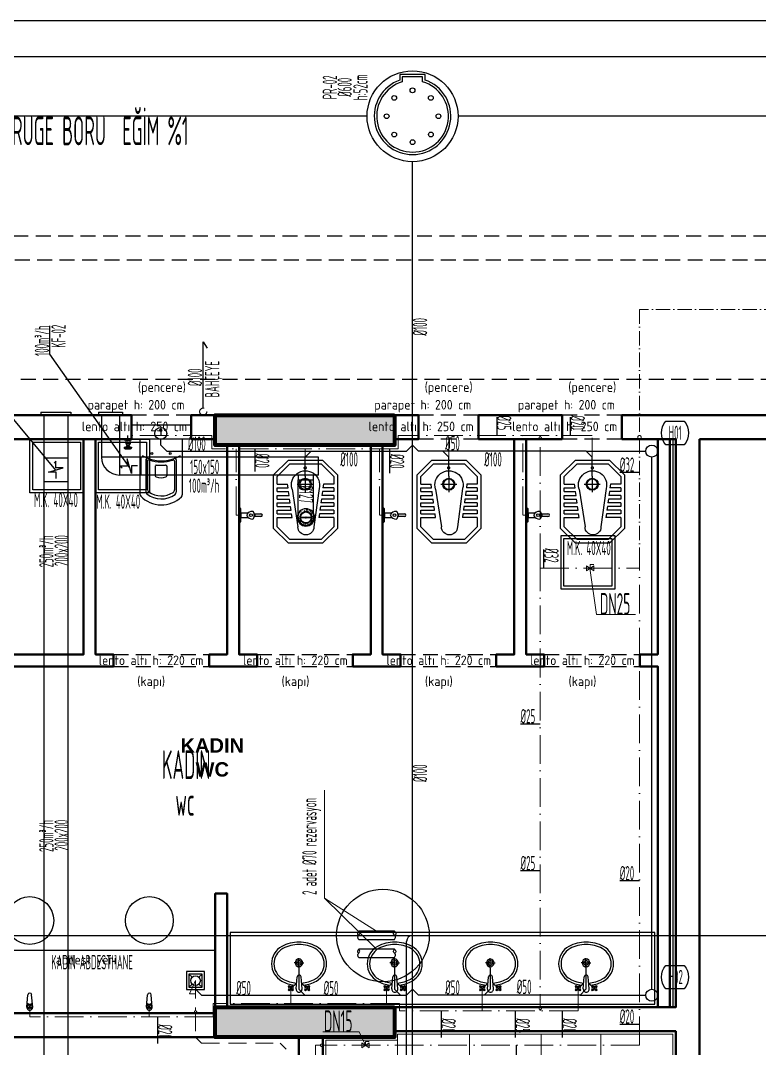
# Model space of a CAD drawing. Header units: centimetres. Extents: x 31 to 22766, y 238 to 3306.
# Drawn here: x 1474 to 2092, y 1743 to 2602 of the extents above; entities that cross this region are included whole.
import ezdxf
from ezdxf.enums import TextEntityAlignment as Align
from ezdxf.xclip import XClip

# ---------------------------------------------------------------- set-up
doc = ezdxf.new("R2010")
doc.units = ezdxf.units.CM
doc.header["$XCLIPFRAME"] = 0
for name, pattern in [('ACAD_ISO07W100', [3, 0, -3]), ('ACAD_ISO10W100', [18, 12, -3, 0, -3]), ('DASHED', [0.75, 0.5, -0.25]), ('DOT', [0.25, 0, -0.25]), ('HIDDEN', [0.375, 0.25, -0.125])]:
    doc.linetypes.add(name, pattern=pattern)
for name, color, linetype, lineweight in [('00_BORDA_BETONARME', 5, 'Continuous', 70), ('00_BORDA_DUVAR', 8, 'Continuous', 40), ('00_BORDA_SIVA', 5, 'Continuous', 25), ('00_BORDA_TARAMA', 5, 'Continuous', 9), ('00_BORDA_TEFRIS', 8, 'Continuous', 13), ('M-HAP-DATA', 42, 'Continuous', 0), ('M-HVAC-VRF DRENAJ HATTI', 6, 'DASHED', 5), ('M-ST-SOGUK SU', 5, 'Continuous', 0), ('M-ST-VANA', 8, 'Continuous', 0), ('MAHAL ADI', 8, 'Continuous', 0), ('TEFRİŞ', 8, 'Continuous', 9), ('YAZI1', 8, 'Continuous', 5)]:
    doc.layers.add(name, color=color, linetype=linetype, lineweight=lineweight)
for name, color, linetype in [('izdüşüm', 8, 'ACAD_ISO07W100'), ('M-HVAC EMİŞ', 6, 'Continuous'), ('M-HVAC-FLEXS', 2, 'ZIGZAG'), ('M-HVAC-G.A', 6, 'Continuous'), ('M-ST-PİSSU', 8, 'Continuous'), ('M-ST-PİSSU HAVALIK', 3, 'HAVALIK'), ('M-ST-PİSSU YAZI', 7, 'Continuous'), ('M-ST-TEFRİŞ', 8, 'Continuous'), ('M-ST-TEMİZ SU YAZI', 7, 'Continuous'), ('M-ST-YAĞMUR SUYU', 6, 'RAINWATER'), ('M-VRF-BORU', 3, 'Continuous'), ('M-ÇERÇEVE-YAZI', 7, 'Continuous'), ('NBL_DO_03_Mineral Yünü', 8, '149-AD-DD-00-M-A-02-01_LAYOUT$0$BATTING')]:
    doc.layers.add(name, color=color, linetype=linetype)
doc.styles.add('DIMDIS', font='GENISO.shx', dxfattribs={"width": 0.5, "height": 16})
doc.styles.add('MENFEZ', font='GENISO.shx')
doc.styles.add('SANSSERIF', font='geniso.shx')
doc.styles.add('ST', font='geniso.shx', dxfattribs={"width": 0.85, "height": 125})
doc.styles.get("Standard").update_dxf_attribs({"font": 'GENISO.shx'})
doc.styles.add('style1', font='GENISO.shx', dxfattribs={"height": 80})
doc.styles.add('YAZI', font='geniso.shx')
doc.linetypes.add('149-AD-DD-00-M-A-02-01_LAYOUT$0$BATTING', pattern='A,0.0001,-0.1,[134,ltypeshp.shx,S=0.1,R=0,X=-0.1,Y=0],-0.2,[134,ltypeshp.shx,S=0.1,R=180,X=0.1,Y=0],-0.1', length=0.4001)
doc.linetypes.add('HAVALIK', pattern='A,16,-0.2,["H",Standard,S=1,R=0,X=-0.1,Y=-0.5],-0.9', length=17.1)
doc.linetypes.add('RAINWATER', pattern='A,6,-0.4,[") )",Standard,S=1,R=0,X=-0.1,Y=-0.5],-1.1', length=7.5)
doc.linetypes.add('WASTEWATER', pattern='A,6,-0.4,[")",Standard,S=1,R=0,X=-0.1,Y=-0.375],-0.2', length=6.6)
doc.linetypes.add('ZIGZAG', pattern='A,0.0001,-0.2,[131,ltypeshp.shx,S=0.2,R=0,X=-0.2,Y=0],-0.4,[131,ltypeshp.shx,S=0.2,R=180,X=0.2,Y=0],-0.2', length=0.8001)

# ---------------------------------------------------------------- blocks, each defined once
blk = doc.blocks.new('BETONARME PLANI')
at = {"layer": '00_BORDA_TARAMA'}
h = blk.add_hatch(dxfattribs=at)
h.set_pattern_fill('ANSI36', color=256)
h.set_pattern_definition([(45, (25862.2684, -18283.2323), (1.68379802, 6.1739261), [7.9375, -1.5875, 0, -1.5875])])
h.paths.add_polyline_path([(37985.64, 1232.62), (37985.64, 1202.62), (37925.64, 1202.62), (37925.64, 1232.62)])
h.paths.add_polyline_path([(37955.64, 902.62), (37985.64, 902.62), (37985.64, 842.62), (37955.64, 842.62)])
h.paths.add_polyline_path([(37985.64, 1792.62), (37985.64, 1762.62), (37925.64, 1762.62), (37925.64, 1792.62)])
h.paths.add_polyline_path([(37090.64, 842.62), (37130.64, 842.62), (37130.64, 882.62), (37090.64, 882.62)])
h.paths.add_polyline_path([(37985.64, 352.62), (37985.64, 322.62), (37925.64, 322.62), (37925.64, 352.62)])
h.paths.add_polyline_path([(37090.64, 1272.62), (37130.64, 1272.62), (37130.64, 1312.62), (37090.64, 1312.62)])
h.paths.add_polyline_path([(37555.64, 1302.62), (37585.64, 1302.62), (37585.64, 1202.62), (37555.64, 1202.62)])
h.paths.add_polyline_path([(37100.64, 382.62), (37130.64, 382.62), (37130.64, 322.62), (37100.64, 322.62)])
h.paths.add_polyline_path([(37130.64, 1752.62), (37130.64, 1792.62), (37100.64, 1792.62), (37100.64, 1752.62)])
h.paths.add_polyline_path([(37585.64, 352.62), (37585.64, 322.62), (37525.64, 322.62), (37525.64, 352.62)])
h.paths.add_polyline_path([(37585.64, 842.62), (37560.64, 842.62), (37560.64, 992.62), (37585.64, 992.62)])
h.paths.add_polyline_path([(36035.64, 382.62), (36065.64, 382.62), (36065.64, 322.62), (36035.64, 322.62)])
h.paths.add_polyline_path([(36645.64, 1792.62), (36675.64, 1792.62), (36675.64, 1732.62), (36645.64, 1732.62)])
h.paths.add_polyline_path([(35505.64, 382.62), (35535.64, 382.62), (35535.64, 322.62), (35505.64, 322.62)])
h.paths.add_polyline_path([(36065.64, 1792.62), (36065.64, 1767.62), (35915.64, 1767.62), (35915.64, 1792.62)])
h.paths.add_polyline_path([(37585.64, 1792.62), (37585.64, 1762.62), (37525.64, 1762.62), (37525.64, 1792.62)])
h.paths.add_polyline_path([(36645.64, 382.62), (36675.64, 382.62), (36675.64, 322.62), (36645.64, 322.62)])
h.paths.add_polyline_path([(36645.64, 902.62), (36675.64, 902.62), (36675.64, 842.62), (36645.64, 842.62)])
h.paths.add_polyline_path([(36065.64, 1297.62), (36065.64, 1272.62), (35915.64, 1272.62), (35915.64, 1297.62)])
h.paths.add_polyline_path([(35565.64, 1302.62), (35565.64, 1272.62), (35505.64, 1272.62), (35505.64, 1302.62)])
h.paths.add_polyline_path([(36035.64, 902.62), (36065.64, 902.62), (36065.64, 842.62), (36035.64, 842.62)])
h.paths.add_polyline_path([(35505.64, 902.62), (35535.64, 902.62), (35535.64, 842.62), (35505.64, 842.62)])
h.paths.add_polyline_path([(34925.64, 352.62), (34925.64, 322.62), (34865.64, 322.62), (34865.64, 352.62)])
h.paths.add_polyline_path([(34865.64, 992.62), (34890.64, 992.62), (34890.64, 842.62), (34865.64, 842.62)])
h.paths.add_polyline_path([(34925.64, 1792.62), (34925.64, 1762.62), (34865.64, 1762.62), (34865.64, 1792.62)])
h.paths.add_polyline_path([(34925.64, 1302.62), (34925.64, 1272.62), (34865.64, 1272.62), (34865.64, 1302.62)])
h.paths.add_polyline_path([(36645.64, 1332.62), (36675.64, 1332.62), (36675.64, 1272.62), (36645.64, 1272.62)])
h.paths.add_polyline_path([(35505.64, 1762.62), (35505.64, 1792.62), (35565.64, 1792.62), (35565.64, 1762.62)])
at = {"layer": '00_BORDA_BETONARME', "lineweight": 70, "ltscale": 3}
for points in [[(36065.64, 1792.62), (36065.64, 1767.62), (35915.64, 1767.62), (35915.64, 1792.62)], [(36065.64, 1297.62), (36065.64, 1272.62), (35915.64, 1272.62), (35915.64, 1297.62)]]:
    blk.add_lwpolyline(points, close=True, dxfattribs=at)
blk = doc.blocks.new('DUVAR PLANI')
at = {"layer": '00_BORDA_DUVAR', "lineweight": 40}
for p, q in [((36320.64, 5592.62), (36320.64, 6772.62)), ((35985.64, 5902.62), (35985.64, 6272.62)), ((36005.64, 6272.62), (36005.64, 5902.62))]:
    blk.add_line(p, q, dxfattribs=at)
for points in [[(35665.64, 6772.62), (35845.64, 6772.62), (35845.64, 6792.62), (35665.64, 6792.62)], [(36135.64, 6772.62), (36205.64, 6772.62), (36205.64, 6792.62), (36135.64, 6792.62)]]:
    blk.add_lwpolyline(points, close=True, dxfattribs=at)
for points in [[(35915.64, 6792.62), (35895.64, 6792.62), (35895.64, 6772.62), (35915.64, 6772.62)], [(36065.64, 6792.62), (36085.64, 6792.62), (36085.64, 6772.62), (36065.64, 6772.62)], [(36300.64, 6772.62), (36255.64, 6772.62), (36255.64, 6792.62), (36410.64, 6792.62), (36410.64, 6772.62), (36320.64, 6772.62)]]:
    blk.add_lwpolyline(points, dxfattribs=at)
at = {"layer": '00_BORDA_DUVAR'}
for points in [[(35815.64, 6772.62), (35815.64, 6592.62), (35830.64, 6592.62), (35830.64, 6582.62), (35675.64, 6582.62), (35675.64, 6592.62), (35805.64, 6592.62), (35805.64, 6772.62)], [(36175.64, 6772.62), (36175.64, 6592.62), (36190.64, 6592.62), (36190.64, 6582.62), (36150.64, 6582.62), (36150.64, 6592.62), (36165.64, 6592.62), (36165.64, 6772.62)], [(36285.64, 6297.62), (36285.64, 6582.62), (36270.64, 6582.62), (36270.64, 6592.62), (36285.64, 6592.62), (36285.64, 6772.62)], [(36295.64, 6297.62), (36295.64, 6772.62)], [(35935.64, 6767.62), (35935.64, 6592.62), (35950.64, 6592.62), (35950.64, 6582.62), (35910.64, 6582.62), (35910.64, 6592.62), (35925.64, 6592.62), (35925.64, 6767.62)], [(36055.64, 6767.62), (36055.64, 6592.62), (36070.64, 6592.62), (36070.64, 6582.62), (36030.64, 6582.62), (36030.64, 6592.62), (36045.64, 6592.62), (36045.64, 6767.62)], [(35915.64, 6297.62), (35915.64, 6392.62), (35925.64, 6392.62), (35925.64, 6297.62)], [(35915.64, 6292.62), (35675.64, 6292.62), (35675.64, 6272.62), (35915.64, 6272.62)]]:
    blk.add_lwpolyline(points, dxfattribs=at)
at = {"layer": '00_BORDA_DUVAR', "lineweight": 40, "extrusion": (1.81127e-16, 0, -1)}
for points in [[(-36065.64, 6297.62), (-36300.64, 6297.62), (-36300.64, 6772.62)], [(-36300.64, 5612.62), (-36300.64, 6277.62), (-36065.64, 6277.62)]]:
    blk.add_lwpolyline(points, dxfattribs=at)
at = {"layer": '00_BORDA_SIVA', "color": 251, "linetype": 'HIDDEN', "ltscale": 50}
for p, q in [((35895.64, 6792.62), (35845.64, 6792.62)), ((36135.64, 6792.62), (36085.64, 6792.62)), ((36255.64, 6792.62), (36205.64, 6792.62)), ((35895.64, 6772.62), (35845.64, 6772.62)), ((36135.64, 6772.62), (36085.64, 6772.62)), ((36255.64, 6772.62), (36205.64, 6772.62))]:
    blk.add_line(p, q, dxfattribs=at)
for points in [[(35830.64, 6592.62), (35910.64, 6592.62)], [(35950.64, 6592.62), (36030.64, 6592.62)], [(36070.64, 6592.62), (36150.64, 6592.62)], [(36190.64, 6592.62), (36270.64, 6592.62)], [(35830.64, 6582.62), (35910.64, 6582.62)], [(35950.64, 6582.62), (36030.64, 6582.62)], [(36070.64, 6582.62), (36150.64, 6582.62)], [(36190.64, 6582.62), (36270.64, 6582.62)]]:
    blk.add_lwpolyline(points, dxfattribs=at)
at = {"layer": 'NBL_DO_03_Mineral Yünü', "ltscale": 5}
blk.add_line((36298.14, 6772.62), (36298.14, 6297.62), dxfattribs=at)
at = {"layer": 'TEFRİŞ'}
blk.add_lwpolyline([(36068.14, 5905.12), (36008.14, 5905.12), (36008.14, 6270.12), (36068.14, 6270.12), (36068.14, 6275.12), (36298.14, 6275.12), (36298.14, 5905.12), (36238.14, 5905.12), (36238.14, 6215.12), (36068.14, 6215.12)], close=True, dxfattribs=at)
blk.add_blockref('BETONARME PLANI', (0, 5000))
blk = doc.blocks.new('TEFRIS PLANI')
at = {"layer": '00_BORDA_TEFRIS', "color": 2, "ltscale": 3}
blk.add_lwpolyline([(36283.14, 6295.12), (36283.14, 6355.12), (35928.14, 6355.12), (35928.14, 6295.12)], close=True, dxfattribs=at)
blk = doc.blocks.new('G$C9F7A6E88')
at = {"layer": 'TEFRİŞ'}
blk.add_lwpolyline([(-607.5, -4937.5), (-667.5, -4937.5), (-667.5, -4572.5), (-607.5, -4572.5), (-607.5, -4567.5), (-377.5, -4567.5), (-377.5, -4847.5), (-437.5, -4847.5), (-437.5, -4627.5), (-607.5, -4627.5)], close=True, dxfattribs=at)
for points in [[(-547.5, -4627.5), (-547.5, -4567.5)], [(-487.5, -4627.5), (-487.5, -4567.5)], [(-437.5, -4627.5), (-437.5, -4567.5)], [(-607.5, -4627.5), (-607.5, -4572.5)]]:
    blk.add_lwpolyline(points, dxfattribs=at)
blk = doc.blocks.new('M-ALATURKA')
at = {"layer": 'M-ST-TEFRİŞ', "color": 140}
for p, q in [((26977.56, 18166.9, 58.4), (26989.99, 18179.32, 58.4)), ((26989.99, 18179.32, 58.4), (27034.72, 18179.32, 58.4)), ((27034.72, 18179.32, 58.4), (27047.15, 18166.9, 58.4)), ((26977.56, 18138.32, 58.4), (26977.56, 18166.9, 58.4)), ((27047.15, 18166.9, 58.4), (27047.15, 18138.32, 58.4)), ((26989.99, 18125.9, 58.4), (26977.56, 18138.32, 58.4)), ((27047.15, 18138.32, 58.4), (27034.72, 18125.9, 58.4)), ((27034.72, 18125.9, 58.4), (26989.99, 18125.9, 58.4))]:
    blk.add_line(p, q, dxfattribs=at)
at = {"layer": 'M-ST-TEFRİŞ', "color": 50}
for p, q in [((26980.67, 18165.61, 58.4), (26991.28, 18176.22, 58.4)), ((26991.28, 18176.22, 58.4), (26997.72, 18176.22, 58.4)), ((26997.72, 18176.22, 58.4), (26997.72, 18167.6, 58.4)), ((27000.83, 18176.22, 58.4), (27003.93, 18176.22, 58.4)), ((27000.83, 18176.22, 58.4), (27000.83, 18167.18, 58.4)), ((27003.93, 18176.22, 58.4), (27003.93, 18166.76, 58.4)), ((27007.04, 18176.22, 58.4), (27010.15, 18176.22, 58.4)), ((27007.04, 18176.22, 58.4), (27007.04, 18166.34, 58.4)), ((27010.15, 18176.22, 58.4), (27010.15, 18165.92, 58.4)), ((27013.25, 18176.22, 58.4), (27016.36, 18176.22, 58.4)), ((27013.25, 18176.22, 58.4), (27013.25, 18165.5, 58.4)), ((27016.36, 18176.22, 58.4), (27016.36, 18165.09, 58.4)), ((27019.46, 18176.22, 58.4), (27022.57, 18176.22, 58.4)), ((27019.46, 18176.22, 58.4), (27019.46, 18164.67, 58.4)), ((27022.57, 18176.22, 58.4), (27022.57, 18164.25, 58.4)), ((27025.68, 18176.22, 58.4), (27033.43, 18176.22, 58.4)), ((27025.68, 18176.22, 58.4), (27025.68, 18163.83, 58.4)), ((27033.43, 18176.22, 58.4), (27044.04, 18165.61, 58.4)), ((26980.67, 18139.61, 58.4), (26980.67, 18165.61, 58.4)), ((26997.72, 18167.6, 58.4), (27000.83, 18167.18, 58.4)), ((27001.41, 18163.97, 58.4), (27033.5, 18159.64, 58.4)), ((27003.93, 18166.76, 58.4), (27007.04, 18166.34, 58.4)), ((27010.15, 18165.92, 58.4), (27013.25, 18165.5, 58.4)), ((27016.36, 18165.09, 58.4), (27019.46, 18164.67, 58.4)), ((27022.57, 18164.25, 58.4), (27025.68, 18163.83, 58.4)), ((27044.04, 18165.61, 58.4), (27044.04, 18139.61, 58.4)), ((26991.05, 18152.37, 58.4), (27004.4, 18152.36, 58.4)), ((26997.72, 18145.69, 58.4), (26997.72, 18159.04, 58.4)), ((27001.87, 18141.39, 58.4), (27033.5, 18146.32, 58.4)), ((26991.28, 18129, 58.4), (26980.67, 18139.61, 58.4)), ((27000.83, 18138.04, 58.4), (26997.72, 18137.62, 58.4)), ((26997.72, 18129, 58.4), (26997.72, 18137.62, 58.4)), ((27000.83, 18129, 58.4), (27000.83, 18138.04, 58.4)), ((27007.04, 18138.88, 58.4), (27003.93, 18138.46, 58.4)), ((27003.93, 18129, 58.4), (27003.93, 18138.46, 58.4)), ((27007.04, 18129, 58.4), (27007.04, 18138.88, 58.4)), ((27013.25, 18139.72, 58.4), (27010.15, 18139.3, 58.4)), ((27010.15, 18129, 58.4), (27010.15, 18139.3, 58.4)), ((27013.25, 18129, 58.4), (27013.25, 18139.72, 58.4)), ((27019.46, 18140.55, 58.4), (27016.36, 18140.13, 58.4)), ((27016.36, 18129, 58.4), (27016.36, 18140.13, 58.4)), ((27019.46, 18129, 58.4), (27019.46, 18140.55, 58.4)), ((27025.68, 18141.39, 58.4), (27022.57, 18140.97, 58.4)), ((27022.57, 18129, 58.4), (27022.57, 18140.97, 58.4)), ((27025.68, 18129, 58.4), (27025.68, 18141.39, 58.4)), ((27044.04, 18139.61, 58.4), (27033.43, 18129, 58.4)), ((26997.72, 18129, 58.4), (26991.28, 18129, 58.4)), ((27003.93, 18129, 58.4), (27000.83, 18129, 58.4)), ((27010.15, 18129, 58.4), (27007.04, 18129, 58.4)), ((27016.36, 18129, 58.4), (27013.25, 18129, 58.4)), ((27022.57, 18129, 58.4), (27019.46, 18129, 58.4)), ((27033.43, 18129, 58.4), (27025.68, 18129, 58.4))]:
    blk.add_line(p, q, dxfattribs=at)
at = {"layer": 'M-ST-TEFRİŞ', "color": 50, "lineweight": 18}
blk.add_circle((26997.72, 18152.37, 58.4), 4.25, dxfattribs=at)
at = {"layer": 'M-ST-TEFRİŞ', "color": 50, "extrusion": (0, 0, -1)}
for centre, major_axis, start_param, end_param in [((26998.28, 18152.61, 58.4), (8.33, 8.33), 2.04681, 5.765954), ((27033.5, 18152.98, 58.4), (4.71, 4.71), -0.785398, 2.356194)]:
    blk.add_ellipse(centre, major_axis=major_axis, ratio=1, start_param=start_param, end_param=end_param, dxfattribs=at)
blk = doc.blocks.new('LVBO')
at = {"layer": 'M-ST-TEFRİŞ', "color": 50}
for p, q in [((6128.03, 1564.85), (6128.03, 1572.8)), ((6128.03, 1568.87), (6123.99, 1568.87)), ((6128.03, 1568.87), (6132.07, 1568.87)), ((6125.77, 1546.99), (6126.61, 1557.24)), ((6130.64, 1546.99), (6129.79, 1557.24)), ((6123.15, 1549.53), (6119.55, 1545.94)), ((6123.15, 1545.94), (6119.55, 1549.53)), ((6136.78, 1545.94), (6133.18, 1549.53)), ((6136.78, 1549.53), (6133.18, 1545.94))]:
    blk.add_line(p, q, dxfattribs=at)
at = {"layer": 'M-ST-TEFRİŞ', "color": 140}
for p, q in [((6124.74, 1550.65), (6124.65, 1550.46)), ((6126.09, 1550.95), (6125.2, 1550.95)), ((6130.31, 1550.95), (6131.12, 1550.95)), ((6131.58, 1550.65), (6131.66, 1550.46))]:
    blk.add_line(p, q, dxfattribs=at)
at = {"layer": 'M-ST-TEFRİŞ', "color": 50}
for points in [[(6119.19, 1549.17), (6119.92, 1549.9)], [(6122.78, 1549.9), (6123.51, 1549.17)], [(6132.82, 1549.17), (6133.55, 1549.9)], [(6136.41, 1549.9), (6137.14, 1549.17)], [(6119.92, 1545.57), (6119.19, 1546.3)], [(6123.51, 1546.3), (6122.78, 1545.57)], [(6133.55, 1545.57), (6132.82, 1546.3)], [(6137.14, 1546.3), (6136.41, 1545.57)]]:
    blk.add_lwpolyline(points, dxfattribs=at)
at = {"layer": 'M-ST-TEFRİŞ', "color": 140}
for centre, radius, start, end in [((6121.66, 1568.06), 16.5, 118.7822, 180), ((6128.16, 1556.23), 30, 90, 118.7822), ((6128.16, 1556.23), 30, 61.2178, 90), ((6134.66, 1568.06), 16.5, 0, 61.2178), ((6121.66, 1568.06), 16.5, 180, 241.2178), ((6134.66, 1568.06), 16.5, 298.7822, 0), ((6128.16, 1579.89), 30, 241.2178, 262.28302), ((6124.2, 1550.66), 0.5, 262.28302, 336.57039), ((6125.2, 1550.45), 0.5, 90, 156.57039), ((6131.12, 1550.45), 0.5, 23.42961, 90), ((6132.12, 1550.66), 0.5, 203.42961, 277.71698), ((6128.16, 1579.89), 30, 277.71698, 298.7822)]:
    blk.add_arc(centre, radius, start, end, dxfattribs=at)
at = {"layer": 'M-ST-TEFRİŞ', "color": 50}
for centre, radius, start, end in [((6128.16, 1556.23), 28, 90, 118.7822), ((6128.16, 1556.23), 28, 61.2178, 90), ((6121.66, 1568.06), 14.5, 118.7822, 180), ((6134.66, 1568.06), 14.5, 0, 61.2178), ((6121.66, 1568.06), 14.5, 180, 241.2178), ((6128.03, 1568.87), 3.19, 90, 270), ((6128.03, 1568.87), 1.96, 90, 270), ((6128.03, 1568.87), 3.19, 270, 90), ((6128.03, 1568.87), 1.96, 270, 90), ((6134.66, 1568.06), 14.5, 298.7822, 0), ((6128.2, 1557.11), 1.6, 4.71404, 175.28596), ((6128.16, 1579.89), 28, 241.2178, 265.94526), ((6117.76, 1547.73), 2.03, 315, 45), ((6121.35, 1551.33), 2.03, 225, 315), ((6124.95, 1547.73), 2.03, 135, 225), ((6128.2, 1546.79), 2.44, 175.28596, 4.71404), ((6128.16, 1579.89), 28, 274.24314, 298.7822), ((6131.38, 1547.73), 2.03, 315, 45), ((6134.98, 1551.33), 2.03, 225, 315), ((6138.57, 1547.73), 2.03, 135, 225), ((6121.35, 1544.14), 2.03, 45, 135), ((6134.98, 1544.14), 2.03, 45, 135)]:
    blk.add_arc(centre, radius, start, end, dxfattribs=at)
blk = doc.blocks.new('tso suzgec')
at = {"layer": 'M-ST-TEFRİŞ', "color": 50, "linetype": 'Continuous'}
for p, q in [((6312.1, 1664.33), (6309.46, 1666.97)), ((6317.81, 1664.33), (6320.46, 1666.97)), ((6312.1, 1658.62), (6309.46, 1655.97)), ((6317.81, 1658.62), (6320.46, 1655.97))]:
    blk.add_line(p, q, dxfattribs=at)
at = {"layer": 'M-ST-TEFRİŞ', "color": 140, "linetype": 'Continuous'}
blk.add_lwpolyline([(6322.46, 1653.97), (6322.46, 1668.97), (6307.46, 1668.97), (6307.46, 1653.97), (6322.46, 1653.97)], dxfattribs=at)
at = {"layer": 'M-ST-TEFRİŞ', "color": 50, "linetype": 'Continuous'}
blk.add_lwpolyline([(6320.46, 1655.97), (6320.46, 1666.97), (6309.46, 1666.97), (6309.46, 1655.97)], close=True, dxfattribs=at)
blk.add_circle((6314.96, 1661.47), 4.04, dxfattribs=at)
blk = doc.blocks.new('RÖG')
at = {"layer": 'M-ST-TEFRİŞ', "color": 7, "elevation": 0.04}
blk.add_lwpolyline([(2575.82, 8905.63), (2575.82, 8900.91, 5.906199), (2596.9, 8900.97), (2596.9, 8905.65)], format="xyb", close=True, dxfattribs=at)
blk.add_lwpolyline([(2577.82, 8903.63), (2577.83, 8899.45), (2577.83, 8899.45, 6.884952), (2594.9, 8899.51), (2594.9, 8899.51), (2594.9, 8903.64), (2577.82, 8903.63)], format="xyb", dxfattribs=at)
at = {"layer": 'M-ST-TEFRİŞ', "color": 7, "linetype": 'Continuous'}
blk.add_circle((2586.45, 8870.71, 0.04), 38, dxfattribs=at)
at = {"layer": 'M-ST-TEFRİŞ', "color": 7}
for centre in [(2571.12, 8886.01), (2586.43, 8892.37), (2601.75, 8886.04), (2564.79, 8870.69), (2608.11, 8870.73), (2571.15, 8855.38), (2601.78, 8855.41), (2586.47, 8849.05)]:
    blk.add_circle(centre, 2, dxfattribs=at)
blk = doc.blocks.new('tso musluk')
at = {"layer": 'M-ST-TEFRİŞ', "color": 50}
for p, q in [((6468.51, 1717.3), (6468.11, 1717.3)), ((6468.11, 1717.3), (6468.11, 1705.7)), ((6469.11, 1706.3), (6469.11, 1716.7)), ((6469.11, 1713.3), (6469.11, 1709.7)), ((6475.05, 1713.3), (6469.11, 1713.3)), ((6480.31, 1712.7), (6485.81, 1712.7)), ((6485.81, 1710.3), (6480.31, 1710.3)), ((6468.11, 1705.7), (6468.51, 1705.7)), ((6469.11, 1709.7), (6475.06, 1709.7))]:
    blk.add_line(p, q, dxfattribs=at)
blk.add_circle((6477.52, 1711.5), 1.2, dxfattribs=at)
for centre, radius, start, end in [((6468.51, 1716.7), 0.6, 0, 90), ((6474.93, 1711.49), 1.01, 152.32232, 206.83577), ((6478.69, 1713.55), 5.3, 208.27902, 271.79314), ((6478.66, 1709.5), 5.24, 87.85499, 151.97412), ((6478.86, 1713.82), 0.91, 29.99915, 90.36764), ((6479.65, 1714.28), 0.00542, 209.99915, 148.79466), ((6475.21, 1711.5), 5.24, 327.8987, 32.08146), ((6482.65, 1711.5), 2, 143.12996, 216.87004), ((6485.81, 1711.5), 1.2, 270, 90), ((6468.51, 1706.3), 0.6, 270, 0), ((6478.84, 1709.19), 0.936, 271.22036, 329.57647)]:
    blk.add_arc(centre, radius, start, end, dxfattribs=at)
blk = doc.blocks.new('GA 100')
at = {"layer": 'M-HVAC-G.A', "color": 2, "linetype": 'Continuous'}
for p, q in [((2965.61, 9135.84), (2969.88, 9135.84)), ((2970.44, 9135.84), (2974.7, 9135.84)), ((2965.61, 9135.44), (2969.88, 9135.44)), ((2970.44, 9135.44), (2974.7, 9135.44))]:
    blk.add_line(p, q, dxfattribs=at)
at = {"layer": 'M-HVAC-G.A', "linetype": 'Continuous'}
blk.add_circle((2970.16, 9135.64), 7.25, dxfattribs=at)
at = {"layer": 'M-HVAC-G.A', "linetype": 'DOT'}
blk.add_circle((2970.16, 9135.64), 5.29, dxfattribs=at)
at = {"layer": 'M-HVAC-G.A', "color": 2, "linetype": 'Continuous'}
for radius in [4.75, 0.341]:
    blk.add_circle((2970.16, 9135.64), radius, dxfattribs=at)
for start, end in [(2.51931, 177.48069), (182.51931, 357.48069)]:
    blk.add_arc((2970.16, 9135.64), 4.55, start, end, dxfattribs=at)
blk = doc.blocks.new('tso gömme klozet')
at = {"layer": 'M-ST-TEFRİŞ', "color": 140}
for p, q in [((5369.29, 1689.57), (5369.29, 1736.04)), ((5404.73, 1689.57), (5404.73, 1735.45))]:
    blk.add_line(p, q, dxfattribs=at)
at = {"layer": 'M-ST-TEFRİŞ', "color": 50}
for p, q in [((5374.3, 1706.97), (5374.3, 1733.87)), ((5375.8, 1708.06), (5375.8, 1731.97)), ((5398.22, 1707.86), (5398.22, 1731.55)), ((5399.72, 1706.45), (5399.72, 1733.43)), ((5382.21, 1712.23), (5382.21, 1720.25)), ((5391.81, 1712.15), (5391.81, 1720.25)), ((5411.64, 1696.32), (5411.64, 1696.69)), ((5417.89, 1696.32), (5411.64, 1696.32)), ((5411.89, 1696.32), (5411.89, 1697.3)), ((5412.14, 1696.32), (5412.14, 1697.48)), ((5412.39, 1696.32), (5412.39, 1697.57)), ((5417.02, 1697.57), (5412.52, 1697.57)), ((5412.64, 1696.32), (5412.64, 1697.57)), ((5412.65, 1696.32), (5413, 1695.96)), ((5412.89, 1696.32), (5412.89, 1697.57)), ((5412.93, 1693.27), (5413.83, 1694.52)), ((5416.5, 1693.27), (5412.93, 1693.27)), ((5412.99, 1690.5), (5412.93, 1693.27)), ((5413, 1695.96), (5414.77, 1695.96)), ((5413.14, 1696.32), (5413.14, 1697.57)), ((5413.39, 1696.32), (5413.39, 1697.57)), ((5413.64, 1696.32), (5413.64, 1697.57)), ((5413.69, 1695.21), (5413.69, 1695.57)), ((5415.84, 1695.57), (5413.69, 1695.57)), ((5415.84, 1695.21), (5413.69, 1695.21)), ((5413.83, 1694.52), (5413.83, 1695.21)), ((5415.7, 1694.52), (5413.83, 1694.52)), ((5413.89, 1696.32), (5413.89, 1697.57)), ((5414.14, 1696.32), (5414.14, 1697.57)), ((5414.39, 1696.32), (5414.39, 1697.57)), ((5414.45, 1695.57), (5414.45, 1696.32)), ((5414.64, 1696.32), (5414.64, 1697.57)), ((5416.53, 1695.96), (5414.77, 1695.96)), ((5414.89, 1696.32), (5414.89, 1697.57)), ((5415.08, 1695.57), (5415.08, 1695.96)), ((5415.14, 1696.32), (5415.14, 1697.57)), ((5415.39, 1696.32), (5415.39, 1697.57)), ((5415.64, 1696.32), (5415.64, 1697.57)), ((5415.7, 1694.52), (5415.7, 1695.21)), ((5416.5, 1693.27), (5415.7, 1694.52)), ((5415.84, 1695.21), (5415.84, 1695.57)), ((5415.89, 1696.32), (5415.89, 1697.57)), ((5416.14, 1696.32), (5416.14, 1697.57)), ((5416.39, 1696.32), (5416.39, 1697.57)), ((5416.46, 1690.5), (5416.52, 1693.27)), ((5416.5, 1692.24), (5416.5, 1693.27)), ((5416.89, 1696.32), (5416.53, 1695.96)), ((5416.64, 1696.32), (5416.64, 1697.57)), ((5416.89, 1696.32), (5416.89, 1697.57)), ((5417.14, 1696.32), (5417.14, 1697.56)), ((5417.39, 1696.32), (5417.39, 1697.48)), ((5417.64, 1696.32), (5417.64, 1697.31)), ((5417.89, 1696.32), (5417.89, 1696.7)), ((5417.89, 1696.32), (5417.89, 1696.7)), ((5387.22, 1682.98), (5387.22, 1686.55)), ((5411.77, 1689.55), (5411.77, 1690.17)), ((5417.77, 1690.17), (5411.77, 1690.17)), ((5416.64, 1690.5), (5412.89, 1690.5)), ((5412.89, 1690.17), (5412.89, 1690.5)), ((5416.5, 1692.33), (5412.95, 1692.33)), ((5416.64, 1690.17), (5416.64, 1690.5)), ((5417.77, 1689.55), (5417.77, 1690.17))]:
    blk.add_line(p, q, dxfattribs=at)
at = {"layer": 'M-ST-TEFRİŞ', "color": 50, "linetype": 'ACAD_ISO10W100'}
blk.add_line((5414.77, 1690.17), (5414.77, 1686.55), dxfattribs=at)
at = {"layer": 'M-ST-TEFRİŞ', "color": 140}
blk.add_lwpolyline([(5411.77, 1677.55), (5361.77, 1677.55), (5361.77, 1689.55), (5411.77, 1689.55)], close=True, dxfattribs=at)
at = {"layer": 'M-ST-TEFRİŞ', "color": 50}
for centre, radius in [((5379.31, 1701.56), 0.75), ((5394.77, 1701.57), 0.75), ((5387.22, 1682.05), 0.936)]:
    blk.add_circle(centre, radius, dxfattribs=at)
at = {"layer": 'M-ST-TEFRİŞ', "color": 140}
for centre, radius, start, end in [((5371.79, 1736.04), 2.5, 133.97083, 179.99749), ((5386.72, 1720.57), 24, 43.81445, 133.97083), ((5402.23, 1735.45), 2.5, 359.99694, 43.81445)]:
    blk.add_arc(centre, radius, start, end, dxfattribs=at)
at = {"layer": 'M-ST-TEFRİŞ', "color": 50}
for centre, radius, start, end in [((5386.72, 1720.07), 19.5, 51.82715, 125.69943), ((5386.72, 1719.56), 17.5, 53.09885, 124.14872), ((5376.8, 1733.87), 2.5, 125.69943, 180.01206), ((5378.3, 1731.97), 2.5, 124.14872, 180.01493), ((5395.72, 1731.55), 2.5, 359.99719, 53.0988), ((5397.22, 1733.43), 2.5, 359.99723, 51.82719), ((5383.21, 1720.25), 1, 109.29126, 180.01493), ((5387.01, 1709.39), 12.5, 70.70317, 109.29126), ((5390.81, 1720.25), 1, 359.9795, 70.70317), ((5383.21, 1712.23), 1, 180.01493, 276.27165), ((5386.71, 1680.42), 31, 82.64086, 96.27165), ((5390.81, 1712.15), 1, 262.64086, 359.9795), ((5386.71, 1677.77), 30, 57.76626, 122.22817), ((5375.59, 1707.02), 1.29, 182.0919, 291.84394), ((5376.8, 1708.06), 1, 180.01493, 288.03013), ((5386.71, 1677.63), 31, 70.8309, 108.03013), ((5397.22, 1707.86), 1, 250.83092, 305.41409), ((5397.22, 1707.86), 1, 305.41409, 359.99716), ((5398.61, 1706.5), 1.11, 254.1942, 357.03094), ((5412.52, 1696.69), 0.875, 90.02592, 180.02592), ((5417.02, 1696.69), 0.875, 0.02592, 90.02592)]:
    blk.add_arc(centre, radius, start, end, dxfattribs=at)
blk = doc.blocks.new('G$CCD2FF134')
for p, q in [((-2213.26, -35.49), (-2193.26, -35.49)), ((-2213.26, -55.46), (-2193.26, -55.46))]:
    blk.add_line(p, q)
at = {"ltscale": 3}
for points in [[(-2225, -20), (-2180, -20), (-2180, -65), (-2225, -65)], [(-2170, -20), (-2125, -20), (-2125, -65), (-2170, -65)], [(-1780.89, -100.48), (-1735.89, -100.48), (-1735.89, -145.48), (-1780.89, -145.48)]]:
    blk.add_lwpolyline(points, close=True, dxfattribs=at)
for points in [[(-2222.5, -22.5), (-2182.5, -22.5), (-2182.5, -62.5), (-2222.5, -62.5), (-2222.5, -22.5)], [(-2167.5, -22.5), (-2127.5, -22.5), (-2127.5, -62.5), (-2167.5, -62.5), (-2167.5, -22.5)], [(-1778.39, -102.98), (-1738.39, -102.98), (-1738.39, -142.98), (-1778.39, -142.98), (-1778.39, -102.98)]]:
    blk.add_lwpolyline(points, dxfattribs=at)
at = {"layer": 'M-HVAC EMİŞ'}
for p, q in [((-2213.26, 0), (-2213.26, -598.35)), ((-2193.26, 0), (-2193.26, -598.35))]:
    blk.add_line(p, q, dxfattribs=at)
at = {"layer": 'M-HVAC-FLEXS', "linetype": 'ZIGZAG', "ltscale": 5}
for p, q in [((-2000.49, -85.44), (-2000.49, -54)), ((-1987.79, -85.44), (-1987.79, -54))]:
    blk.add_line(p, q, dxfattribs=at)
at = {"layer": 'M-HVAC-FLEXS', "linetype": 'ByBlock', "ltscale": 5}
blk.add_lwpolyline([(-2000.49, -54), (-1987.79, -54), (-1987.79, -50), (-2000.49, -50)], close=True, dxfattribs=at)
at = {"layer": 'M-HVAC-FLEXS', "linetype": 'DOT', "ltscale": 2}
blk.add_arc((-1994.14, -85.44), 6.35, 0, 180, dxfattribs=at)
at = {"layer": 'M-HVAC-FLEXS', "linetype": 'Continuous', "ltscale": 5}
blk.add_arc((-1994.14, -85.44), 6.35, 180, 0, dxfattribs=at)
at = {"layer": 'M-HVAC-VRF DRENAJ HATTI', "ltscale": 30}
for p, q in [((-2086.42, -472.73), (-2091.34, -483.8)), ((-2086.42, -472.73), (-2086.42, -498)), ((-2091.34, -483.8), (-2086.42, -483.8)), ((-2086.42, -500), (-2086.42, -520)), ((-2081.42, -525), (-2086.42, -520)), ((-2081.42, -525), (-2015.72, -525)), ((-2015.72, -525), (-2010.72, -530))]:
    blk.add_line(p, q, dxfattribs=at)
for centre, radius in [((-2080, 3), 3), ((-2086.42, -499), 1)]:
    blk.add_circle(centre, radius, dxfattribs=at)
at = {"layer": 'M-ST-PİSSU', "color": 11, "linetype": 'WASTEWATER', "ltscale": 20}
for p, q in [((-1943, 250), (-2677, 250)), ((-128.67, 250.01), (-1867, 250))]:
    blk.add_line(p, q, dxfattribs=at)
at = {"layer": 'M-ST-PİSSU', "color": 11, "linetype": 'WASTEWATER', "ltscale": 10}
blk.add_line((-1905, -20), (-1905, 212), dxfattribs=at)
at = {"layer": 'M-ST-PİSSU', "color": 11, "linetype": 'WASTEWATER', "ltscale": 5}
for p, q in [((-2115.45, -25), (-2115.45, -20)), ((-2110.45, -30), (-2115.45, -25)), ((-1905, -25), (-1910, -30)), ((-1905, -960), (-1905, -20)), ((-1905, -25), (-1900, -30)), ((-2110.45, -30), (-1910, -30)), ((-1994.75, -35), (-1989.75, -30)), ((-1759.75, -30), (-1900, -30)), ((-1879.75, -30), (-1874.75, -35)), ((-1759.75, -30), (-1754.75, -35)), ((-1994.75, -50.98), (-1994.75, -35)), ((-1874.75, -50.98), (-1874.75, -35)), ((-1754.75, -50.98), (-1754.75, -35)), ((-2000, -461.87), (-2000, -480)), ((-1920, -461.87), (-1920, -480)), ((-1840, -461.92), (-1840, -480)), ((-1760, -457.9), (-1760, -480)), ((-2086.42, -476.78), (-2086.42, -480)), ((-2081.42, -485), (-2086.42, -480)), ((-1995, -485), (-2000, -480)), ((-1915, -485), (-1920, -480)), ((-1910, -485), (-1905, -480)), ((-1900, -485), (-1905, -480)), ((-1845, -485), (-1840, -480)), ((-1765, -485), (-1760, -480)), ((-2081.42, -485), (-1910, -485)), ((-1765, -485), (-1900, -485))]:
    blk.add_line(p, q, dxfattribs=at)
for centre in [(-2115.45, -15.22), (-1994.76, -57.66), (-1874.76, -57.71), (-1754.76, -57.76)]:
    blk.add_circle(centre, 5, dxfattribs=at)
at = {"layer": 'M-ST-PİSSU HAVALIK', "ltscale": 5}
for p, q in [((-1759.75, -30), (-1710, -30)), ((-1705, -480), (-1705, -35)), ((-1765, -485), (-1710, -485))]:
    blk.add_line(p, q, dxfattribs=at)
at = {"layer": 'M-ST-PİSSU HAVALIK', "ltscale": 5, "elevation": -58.4}
for points in [[(-1677.92, -4.96, -0.369965), (-1677.92, -24.66), (-1693.29, -24.66, -0.369965), (-1693.29, -4.96)], [(-1677.92, -459.96, -0.369965), (-1677.92, -479.66), (-1693.29, -479.66, -0.369965), (-1693.29, -459.96)]]:
    blk.add_lwpolyline(points, format="xyb", close=True, dxfattribs=at)
at = {"layer": 'M-ST-PİSSU HAVALIK', "ltscale": 5}
for centre in [(-1705, -30), (-1705, -485)]:
    blk.add_circle(centre, 5, dxfattribs=at)
at = {"layer": 'M-ST-SOGUK SU', "linetype": 'ACAD_ISO10W100'}
for p, q in [((84.26, 88.52), (-1715.29, 88.52)), ((-1715.29, 88.52), (-1715.29, -122.98)), ((-2115.45, -17), (-2115.45, -12.5))]:
    blk.add_line(p, q, dxfattribs=at)
at = {"layer": 'M-ST-SOGUK SU', "linetype": 'ACAD_ISO10W100', "ltscale": 2}
for p, q in [((-2142.95, -22.79), (-2142.95, -17)), ((-2072.84, -17), (-2142.95, -17)), ((-2072.84, -28), (-2072.84, -17)), ((-1754.75, -17), (-1917, -17)), ((-1917, -17), (-1917, -28)), ((-1874.75, -43.03), (-1874.75, -17)), ((-1812.71, -83.6), (-1812.71, -17)), ((-1798.27, -18), (-1798.27, -17)), ((-1754.75, -43.03), (-1754.75, -17)), ((-1798.27, -122.98), (-1798.27, -20)), ((-1917, -28), (-2072.84, -28)), ((-2052.47, -83.6), (-2052.47, -28)), ((-1994.75, -43.03), (-1994.75, -28)), ((-1932.71, -83.6), (-1932.71, -28)), ((-2049.47, -83.6), (-2052.47, -83.6)), ((-1929.47, -83.6), (-1932.47, -83.6)), ((-1809.47, -83.6), (-1812.47, -83.6)), ((-1798.27, -122.98), (-1798.27, -495)), ((-1798.27, -127.98), (-1715.29, -127.98)), ((-1715.29, -526.79), (-1715.29, -122.98)), ((-2006.68, -478.99), (-2006.68, -492)), ((-1926.68, -478.99), (-1926.68, -492)), ((-1846.68, -479.03), (-1846.69, -498)), ((-1766.68, -478.99), (-1766.68, -498)), ((-2224.94, -494.11), (-2224.94, -503)), ((-2125.2, -494.11), (-2125.2, -503)), ((-1916.04, -492), (-2071.75, -492)), ((-2071.75, -492), (-2071.75, -503)), ((-1916.04, -498), (-1916.04, -492)), ((-1766.68, -498), (-1916.04, -498)), ((-1798.27, -497), (-1798.27, -498)), ((-2071.75, -503), (-2224.94, -503)), ((-1986, -526.79), (-1986, -907)), ((-1982, -526.79), (-1986, -526.79)), ((-1715.29, -526.79), (-1980, -526.79))]:
    blk.add_line(p, q, dxfattribs=at)
for centre in [(-2115.45, -12.5), (-1798.27, -19), (-1994.75, -44.03), (-1874.75, -44.03), (-1754.75, -44.03), (-1798.27, -496), (-1981, -526.79)]:
    blk.add_circle(centre, 1, dxfattribs=at)
at = {"layer": 'M-ST-SOGUK SU', "linetype": 'ACAD_ISO10W100'}
blk.add_circle((-1715.29, -18.5), 1.5, dxfattribs=at)
at = {"layer": 'M-ST-TEFRİŞ', "color": 50}
for p, q in [((-2070, -447.5), (-2280, -447.5)), ((-2227.44, -494.85), (-2226.59, -484.6)), ((-2222.56, -494.85), (-2223.41, -484.6)), ((-2127.44, -494.85), (-2126.59, -484.6)), ((-2122.56, -494.85), (-2123.41, -484.6)), ((-2223.14, -492.31), (-2226.73, -495.91)), ((-2223.14, -495.91), (-2226.73, -492.31)), ((-2123.4, -492.31), (-2127, -495.91)), ((-2123.4, -495.91), (-2127, -492.31))]:
    blk.add_line(p, q, dxfattribs=at)
blk.add_lwpolyline([(-2057.5, -432.5), (-2057.5, -492.5), (-1702.5, -492.5), (-1702.5, -432.5)], close=True, dxfattribs=at)
for points in [[(-2227.1, -492.68), (-2226.37, -491.95)], [(-2226.37, -496.27), (-2227.1, -495.54)], [(-2223.5, -491.95), (-2222.77, -492.68)], [(-2222.77, -495.54), (-2223.5, -496.27)], [(-2127.36, -492.68), (-2126.63, -491.95)], [(-2126.63, -496.27), (-2127.36, -495.54)], [(-2123.77, -491.95), (-2123.04, -492.68)], [(-2123.04, -495.54), (-2123.77, -496.27)]]:
    blk.add_lwpolyline(points, dxfattribs=at)
for centre in [(-2225, -422.5), (-2125, -422.5)]:
    blk.add_circle(centre, 20, dxfattribs=at)
for centre, radius, start, end in [((-2225, -484.73), 1.6, 4.71404, 175.28596), ((-2125, -484.73), 1.6, 4.71404, 175.28596), ((-2225, -495.06), 2.44, 175.28596, 4.71404), ((-2228.53, -494.11), 2.03, 315, 45), ((-2224.94, -490.52), 2.03, 225, 315), ((-2224.94, -497.7), 2.03, 45, 135), ((-2221.34, -494.11), 2.03, 135, 225), ((-2125, -495.06), 2.44, 175.28596, 4.71404), ((-2128.79, -494.11), 2.03, 315, 45), ((-2125.2, -490.52), 2.03, 225, 315), ((-2125.2, -497.7), 2.03, 45, 135), ((-2121.61, -494.11), 2.03, 135, 225)]:
    blk.add_arc(centre, radius, start, end, dxfattribs=at)
at = {"layer": 'M-ST-TEMİZ SU YAZI'}
for p, q in [((-1834.67, -1.72), (-1834.67, -17)), ((-1773.19, -1.72), (-1773.19, -17)), ((-2036.91, -28), (-2036.91, -47.17)), ((-1924.19, -28), (-1924.19, -48.49)), ((-1731.66, -47.59), (-1715.29, -47.59)), ((-1795.16, -127.98), (-1795.16, -112.15)), ((-1814.64, -258.01), (-1798.27, -258.01)), ((-1814.64, -380.74), (-1798.27, -380.74)), ((-1731.66, -389.15), (-1715.29, -389.15)), ((-1881.13, -498), (-1881.13, -520.28)), ((-1819.13, -498), (-1819.13, -520.28)), ((-1779.96, -498), (-1779.96, -520.28)), ((-2118.15, -503), (-2118.15, -525.28)), ((-1731.66, -509.03), (-1715.29, -509.03)), ((-1818.24, -526.79), (-1818.24, -549.07))]:
    blk.add_line(p, q, dxfattribs=at)
at = {"layer": 'M-ST-VANA', "color": 7, "linetype": 'Continuous'}
for p, q in [((-1751.15, -166.74), (-1756.78, -127.98)), ((-1751.15, -166.74), (-1718.75, -166.74)), ((-1979.95, -515.6), (-1949.54, -515.6)), ((-1949.54, -515.6), (-1944.42, -526.79))]:
    blk.add_line(p, q, dxfattribs=at)
for points in [[(-1753.35, -125.89), (-1753.35, -130.06), (-1759.46, -125.89), (-1759.46, -130.06), (-1753.35, -125.89)], [(-1753.35, -124.87), (-1756.41, -124.87), (-1756.41, -127.98)], [(-1941.37, -523.69), (-1944.42, -523.69), (-1944.42, -526.79)], [(-1941.37, -524.7), (-1941.37, -528.88), (-1947.48, -524.7), (-1947.48, -528.88), (-1941.37, -524.7)]]:
    blk.add_lwpolyline(points, dxfattribs=at)
at = {"layer": 'M-ST-YAĞMUR SUYU', "ltscale": 5}
blk.add_line((-2080, 6), (-2080, 61.29), dxfattribs=at)
at = {"layer": 'M-ST-YAĞMUR SUYU', "ltscale": 10}
blk.add_line((-2080, 61.29), (-2076.63, 56.21), dxfattribs=at)
at = {"layer": 'M-VRF-BORU'}
for p, q in [((-3036.88, -435), (-466.25, -435)), ((-1910, -1158.8), (-1910, -440))]:
    blk.add_line(p, q, dxfattribs=at)
blk.add_arc((-1905, -440), 5, 90, 180, dxfattribs=at)
at = {"layer": 'M-ÇERÇEVE-YAZI', "linetype": 'Continuous'}
for p, q in [((-2208.13, 50.94), (-2208.13, 74.82)), ((-2141.39, -43.95), (-2208.13, 50.94)), ((-2203.2, -45.88), (-2260.31, 22.88)), ((-2203.26, -38.34), (-2204.64, -40.05)), ((-2203.26, -44.05), (-2203.26, -38.34)), ((-2143.64, -42.63), (-2149.35, -42.63)), ((-2149.35, -42.63), (-2147.64, -44.01)), ((-2139.97, -48.66), (-2143.64, -36.47)), ((-2143.64, -36.47), (-2143.64, -42.63)), ((-2134.92, -42.3), (-2139.97, -42.3)), ((-2139.97, -42.3), (-2139.97, -48.66)), ((-2209.29, -47.72), (-2197.1, -44.05)), ((-2202.93, -47.72), (-2209.29, -47.72)), ((-2197.1, -44.05), (-2203.26, -44.05)), ((-2202.93, -52.77), (-2202.93, -47.72))]:
    blk.add_line(p, q, dxfattribs=at)
at = {"layer": 'M-ÇERÇEVE-YAZI', "color": 6, "linetype": 'Continuous'}
for p, q in [((-2215.76, 2.5), (-2190.76, 2.5)), ((-2215.76, 2.5), (-2215.76, 0)), ((-2215.76, 0), (-2190.76, 0)), ((-2190.76, 2.5), (-2190.76, 0)), ((-2167.5, 2.5), (-2147.5, 2.5)), ((-2167.5, 2.5), (-2167.5, 0)), ((-2167.5, 0), (-2147.5, 0)), ((-2165, 0), (-2165, -35)), ((-2150, 0), (-2150, -35)), ((-2147.5, 2.5), (-2147.5, 0)), ((-2150, -35), (-2165, -35)), ((-1983.65, -35), (-2150, -35)), ((-2150, -35), (-2150, -50)), ((-2150, -35), (-2150, -50)), ((-2132.05, -35), (-2132.05, -50)), ((-1983.65, -50), (-1983.65, -35)), ((-1983.65, -50), (-2150, -50))]:
    blk.add_line(p, q, dxfattribs=at)
blk.add_arc((-2150, -35), 15, 180, 270, dxfattribs=at)
at = {"layer": 'M-HVAC-G.A', "color": 170, "linetype": 'ZIGZAG', "xscale": -1, "rotation": 179.9999999999999}
blk.add_blockref('GA 100', (-4964.3, 9050.21), dxfattribs=at)
at = {"layer": 'M-ST-TEFRİŞ', "color": 0, "linetype": 'Continuous'}
blk.add_blockref('RÖG', (-4491.45, -8620.71, -0.04), dxfattribs=at)
at = {"layer": 'M-ST-TEFRİŞ', "rotation": 180}
blk.add_blockref('tso gömme klozet', (3271.77, 1669.55), dxfattribs=at)
at = {"layer": 'M-ST-TEFRİŞ', "color": 2, "rotation": 270}
for p in [(-20147.12, 26940.06, -58.4), (-20027.12, 26940.06, -58.4), (-19907.12, 26940.06, -58.4)]:
    blk.add_blockref('M-ALATURKA', p, dxfattribs=at)
at = {"layer": 'M-ST-TEFRİŞ'}
for name, p in [('tso musluk', (-8517.58, -1795.1)), ('tso musluk', (-8397.58, -1795.1)), ('tso musluk', (-8277.58, -1795.1)), ('LVBO', (-8128.03, -2026.73)), ('LVBO', (-8048.03, -2026.73)), ('LVBO', (-7968.03, -2026.77)), ('LVBO', (-7888.03, -2026.73)), ('tso suzgec', (-8401.37, -2134.21))]:
    blk.add_blockref(name, p, dxfattribs=at)
at = {"layer": 'M-HVAC-FLEXS', "color": 2, "width": 0.5}
blk.add_text('Ø127', height=12, rotation=270, dxfattribs=at).set_placement((-1993.9, -65.96), align=Align.MIDDLE)
at = {"layer": 'M-ST-PİSSU', "color": 7, "linetype": 'WASTEWATER', "ltscale": 20, "style": 'ST', "width": 0.5}
blk.add_text('Ø150 KORUGE BORU  EĞİM %%%1 ', height=24, dxfattribs=at).set_placement((-2294.9, 225.73, -58.4))
at = {"layer": 'M-ST-PİSSU HAVALIK', "ltscale": 5, "style": 'SANSSERIF', "width": 0.5}
for s, p in [('H01', (-1691.04, -20.69, -58.4)), ('H02', (-1691.04, -475.69, -58.4))]:
    blk.add_text(s, height=12, dxfattribs=at).set_placement(p)
at = {"layer": 'M-ST-PİSSU YAZI', "linetype": 'WASTEWATER', "ltscale": 4, "width": 0.5}
for p in [(-1892.75, 66.54), (-2080.92, 24.35), (-1892.75, -306.68)]:
    blk.add_text('Ø100', height=12, rotation=90, dxfattribs=at).set_placement(p)
for s, p in [('Ø100', (-2092.64, -29.73)), ('Ø50', (-1877.75, -29.43)), ('Ø100', (-1965.42, -42.89)), ('Ø100', (-1845.15, -42.89)), ('150x150', (-2090.88, -49.18, -58.4)), ('100m³/h', (-2092, -64.89, -58.4)), ('Ø50', (-1877.75, -484.43)), ('Ø50', (-1817.85, -483.92)), ('Ø50', (-2052.42, -484.92)), ('Ø50', (-1979.26, -484.92))]:
    blk.add_text(s, height=12, dxfattribs=at).set_placement(p)
at = {"layer": 'M-ST-TEFRİŞ', "color": 7, "ltscale": 50, "width": 0.5}
for s, rotation, p in [('PR-02', 90, (-1974.14, 274.19, 0)), ('h:52cm', 90.05009, (-1948.59, 274.18, 0)), ('Ø600', 90.05009, (-1961.75, 274.18, 0))]:
    blk.add_text(s, height=12, rotation=rotation, dxfattribs=at).set_placement(p, align=Align.MIDDLE_CENTER)
at = {"layer": 'M-ST-TEMİZ SU YAZI', "linetype": 'WASTEWATER', "ltscale": 4, "width": 0.5}
for s, p in [('Ø25', (-1834.37, -0.25)), ('Ø20', (-1772.89, -0.25)), ('Ø20', (-2036.61, -31.99)), ('Ø20', (-1923.89, -32.52)), ('Ø32', (-1794.88, -111.15)), ('Ø20', (-1880.83, -504.35)), ('Ø25', (-1818.83, -504.35)), ('Ø20', (-1779.65, -504.35)), ('Ø20', (-2117.85, -509.35))]:
    blk.add_text(s, height=12, rotation=270, dxfattribs=at).set_placement(p)
for s, p in [('Ø32', (-1731.75, -47.29)), ('Ø25', (-1814.73, -257.71)), ('Ø25', (-1814.73, -380.44)), ('Ø20', (-1731.75, -388.85)), ('Ø20', (-1731.75, -508.72))]:
    blk.add_text(s, height=12, dxfattribs=at).set_placement(p)
at = {"layer": 'M-ST-VANA', "color": 7, "linetype": 'Continuous', "width": 0.5}
for s, p in [('DN25', (-1735.63, -157.66)), ('DN15', (-1967.16, -506.64))]:
    blk.add_text(s, height=18, dxfattribs=at).set_placement(p, align=Align.MIDDLE)
at = {"layer": 'M-ST-YAĞMUR SUYU', "color": 7, "ltscale": 10, "width": 0.5}
blk.add_text('BAHÇEYE', height=12, rotation=90, dxfattribs=at).set_placement((-2066.52, 14.86))
at = {"layer": 'M-ST-YAĞMUR SUYU', "color": 7, "linetype": 'Continuous', "width": 0.5}
for s, p in [('250m³/h', (-2205.11, -127.18, -58.4)), ('200x200', (-2192.38, -126.06, -58.4)), ('250m³/h', (-2205.11, -365.17, -58.4)), ('200x200', (-2192.38, -364.06, -58.4))]:
    blk.add_text(s, height=12, rotation=90, dxfattribs=at).set_placement(p)
at = {"layer": 'M-ÇERÇEVE-YAZI', "linetype": 'Continuous', "style": 'DIMDIS', "width": 0.5}
for s, p in [('100m³/h', (-2208.85, 49.55)), ('KF-02', (-2194.97, 56.36))]:
    blk.add_text(s, height=12, rotation=90, dxfattribs=at).set_placement(p)
for p in [(-2203.11, -70.87), (-2151.02, -72.22), (-1757.65, -111)]:
    blk.add_text('M.K. 40X40', height=12, dxfattribs=at).set_placement(p, align=Align.MIDDLE)
at = {"layer": 'MAHAL ADI', "color": 1, "lineweight": -3, "style": 'YAZI', "width": 0.5}
for s, height, p in [('KADIN', 24, (-2114.55, -304.17, -58.4)), ('wc', 24, (-2103.29, -334.97, -58.4)), ('KADIN ABDESTHANE', 12, (-2206.98, -463.32, -58.4))]:
    blk.add_text(s, height=height, dxfattribs=at).set_placement(p)
blk = doc.blocks.new('A$Ce276fa5c')
for p, q in [((-1920, -431.45), (-1950, -431.45)), ((-1950, -438.45), (-1920, -438.45)), ((-1920, -446.41), (-1950, -446.41)), ((-1950, -453.41), (-1920, -453.41))]:
    blk.add_line(p, q)
blk.add_circle((-1929.75, -435), 38.72)
for points in [[(-1950, -431.45), (-1950.97, -433.64), (-1950, -435)], [(-1950, -438.45), (-1950.7, -436.12), (-1949.21, -433.75), (-1950, -431.45)], [(-1920, -438.45), (-1919.3, -436.12), (-1920.79, -433.75), (-1920, -431.45)], [(-1920, -431.45), (-1919.03, -433.64), (-1920, -435)], [(-1950, -446.41), (-1950.97, -448.59), (-1950, -449.95)], [(-1950, -453.41), (-1950.7, -451.08), (-1949.21, -448.71), (-1950, -446.41)], [(-1920, -453.41), (-1919.3, -451.08), (-1920.79, -448.71), (-1920, -446.41)], [(-1920, -446.41), (-1919.03, -448.59), (-1920, -449.95)]]:
    blk.add_spline(points, degree=3)
at = {"layer": 'M-HAP-DATA', "color": 2}
for p, q in [((-1978.58, -403.85), (-1978.58, -313.49)), ((-1935, -446.41), (-1978.58, -403.85)), ((-1978.58, -403.85), (-1935, -431.45))]:
    blk.add_line(p, q, dxfattribs=at)
at = {"layer": 'M-HAP-DATA', "color": 2, "style": 'MENFEZ', "width": 0.5}
blk.add_text('2 adet %%C70 rezervasyon', height=12, rotation=90, dxfattribs=at).set_placement((-1985.21, -401.03))

msp = doc.modelspace()

# ---------------------------------------------------------------- linework, layer by layer
for points in [[(207.03, 2602.03), (4087.03, 2602.03), (4087.03, 352.03), (207.03, 352.03)], [(237.03, 2572.03), (4057.03, 2572.03), (4057.03, 382.03), (237.03, 382.03)]]:
    msp.add_lwpolyline(points, close=True)
at = {"layer": 'izdüşüm', "color": 251, "linetype": 'HIDDEN', "ltscale": 50}
for points in [[(437.03, 2422.03), (3857.03, 2422.03), (3857.03, 652.03), (437.03, 652.03)], [(457.03, 2402.03), (3837.03, 2402.03), (3837.03, 672.03), (457.03, 672.03)], [(557.03, 772.03), (3737.03, 772.03), (3737.03, 2302.03), (557.03, 2302.03)]]:
    msp.add_lwpolyline(points, close=True, dxfattribs=at)

# ---------------------------------------------------------------- block references
ref = msp.add_blockref('G$CCD2FF134', (3707.03, 2272.03))
XClip(ref).set_block_clipping_path([(-3470.0000000001, -1889.9999999982), (349.9999999999, 300.0000000019)])
for name, p in [('DUVAR PLANI', (-34278.61, -4520.59)), ('A$Ce276fa5c', (3707.03, 2272.03)), ('G$C9F7A6E88', (2397.03, 6322.03))]:
    msp.add_blockref(name, p)
at = {"layer": '00_BORDA_DUVAR'}
msp.add_blockref('TEFRIS PLANI', (-34278.61, -4515.59), dxfattribs=at)

# ---------------------------------------------------------------- texts
at = {"layer": 'YAZI1', "attachment_point": 1, "style": 'style1'}
for s, insert, char_height, width in [('\\pxsm1,qc;(pencere)', (1537.9, 2299.54), 8, 109.2793), ('\\pxsm1,qc;(pencere)', (1777.57, 2299.54), 8, 109.2793), ('\\pxsm1,qc;(pencere)', (1897.62, 2299.54), 8, 109.2793), ('\\pxsm1,qc;parapet h: 200 cm', (1005.13, 2284.8), 8, 1131.5727), ('\\pxsm1,qc;parapet h: 200 cm', (1244.8, 2284.8), 8, 1131.5727), ('\\pxsm1,qc;parapet h: 200 cm', (1364.85, 2284.8), 8, 1131.5727), ('\\pxsm1,qc;lento altı h: 250 cm', (1003.73, 2266.67), 8, 1131.5727), ('\\pxsm1,qc;lento altı h: 250 cm', (1243.4, 2266.67), 8, 1131.5727), ('\\pxsm1,qc;lento altı h: 250 cm', (1363.45, 2266.67), 8, 1131.5727), ('\\pxsm1,qc;lento altı h: 220 cm', (1017.65, 2071.11), 8, 1131.5727), ('\\pxsm1,qc;lento altı h: 220 cm', (1138.29, 2071.11), 8, 1131.5727), ('\\pxsm1,qc;lento altı h: 220 cm', (1258.15, 2071.11), 8, 1131.5727), ('\\pxsm1,qc;lento altı h: 220 cm', (1378.2, 2071.11), 8, 1131.5727), ('\\pxsm1,qc;(kapı)', (1528.87, 2053.54), 8, 109.2793), ('\\pxsm1,qc;(kapı)', (1649.51, 2053.54), 8, 109.2793), ('\\pxsm1,qc;(kapı)', (1769.36, 2053.54), 8, 109.2793), ('\\pxsm1,qc;(kapı)', (1889.41, 2053.54), 8, 109.2793), ('\\pxsm1,qc;{\\fArial|b1|i0|c162|p34;KADIN\\PWC}', (1576.97, 2001.92), 12, 115.2527), ('\\pxsm1,qc;abdest yeri', (963.37, 1820.8), 8, 1131.5727)]:
    msp.add_mtext(s, dxfattribs=dict(at, insert=insert, char_height=char_height, width=width))

doc.saveas('drawing.dxf')
